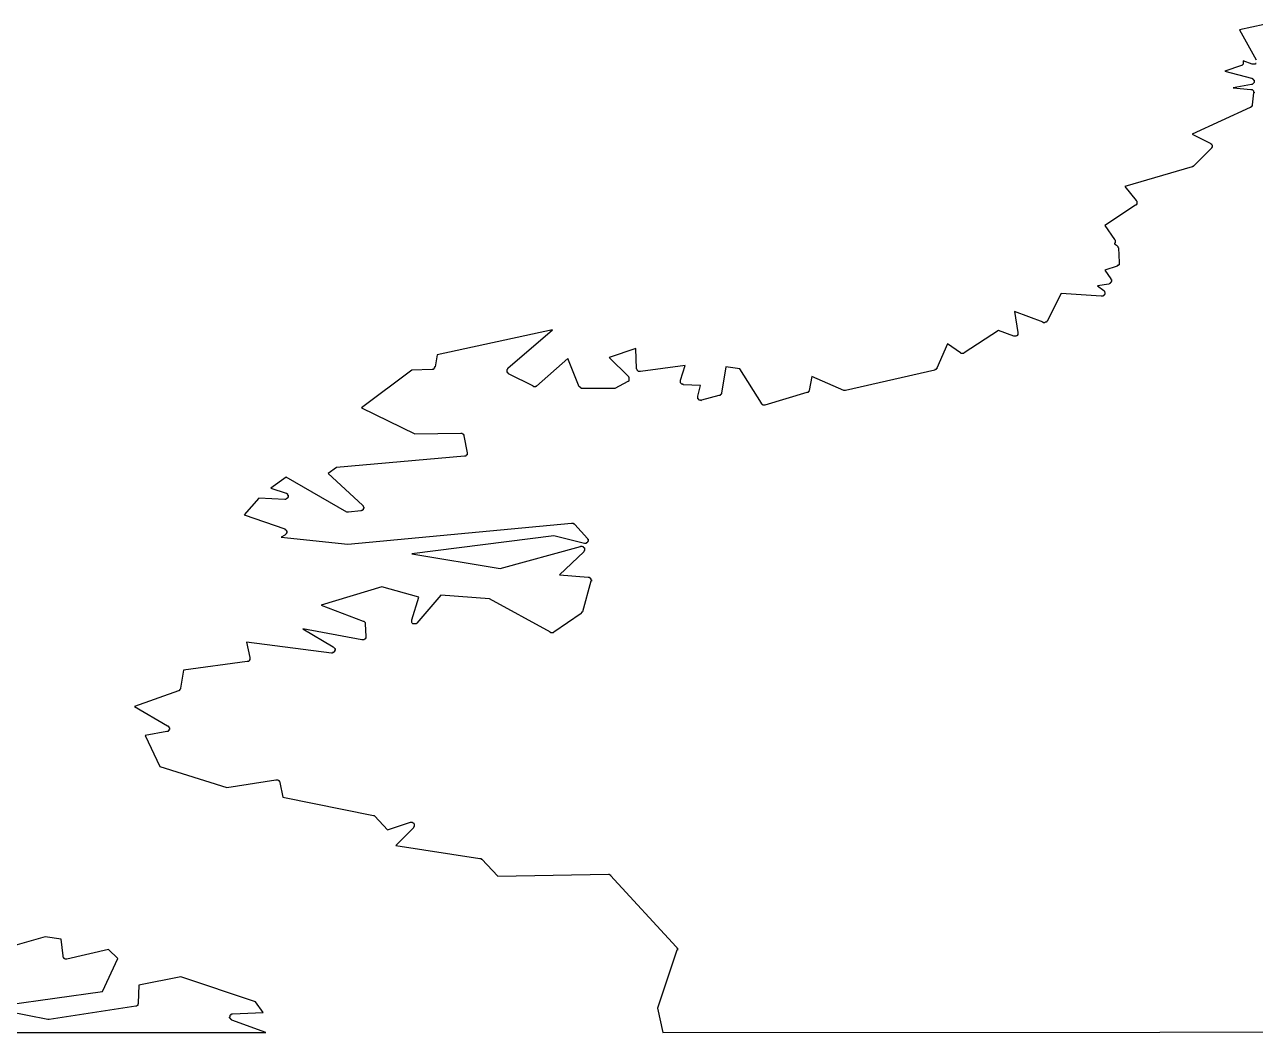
# Model space of a CAD drawing. Header units: metres. Extents: x 12 to 388, y 12 to 220.
# Drawn here: x 122.1 to 141.41, y 12.05 to 27.86 of the extents above; entities that cross this region are included whole.
import ezdxf

# ---------------------------------------------------------------- set-up
doc = ezdxf.new("R2010")
doc.units = ezdxf.units.M

msp = doc.modelspace()

# ---------------------------------------------------------------- linework, layer by layer
for points in [[(141.55, 27.86), (141.16, 27.78), (141.42, 27.31)], [(141.42, 27.25), (141.41, 27.25), (141.41, 27.24), (141.4, 27.24), (141.39, 27.24), (141.38, 27.24), (141.37, 27.24), (141.36, 27.24), (141.22, 27.29), (141.22, 27.28), (141.22, 27.27), (141.22, 27.26), (141.22, 27.25), (141.22, 27.24), (141.21, 27.23), (141.2, 27.22), (141.19, 27.22), (140.93, 27.13), (141.35, 27.02), (141.36, 27.02), (141.36, 27.01), (141.37, 27.01), (141.38, 27), (141.38, 26.99), (141.39, 26.99), (141.39, 26.98), (141.39, 26.97), (141.39, 26.96), (141.39, 26.95), (141.38, 26.94), (141.37, 26.93), (141.36, 26.92), (141.35, 26.92), (141.06, 26.87), (141.34, 26.84), (141.35, 26.84), (141.36, 26.84), (141.37, 26.83), (141.38, 26.82), (141.38, 26.81), (141.38, 26.8), (141.39, 26.8), (141.39, 26.79), (141.38, 26.79), (141.36, 26.6), (141.36, 26.59), (141.36, 26.58), (141.35, 26.58), (141.35, 26.57), (141.34, 26.57), (141.34, 26.56), (141.33, 26.56), (140.42, 26.14), (140.7, 26), (140.71, 25.99), (140.72, 25.99), (140.72, 25.98), (140.73, 25.97), (140.73, 25.96), (140.73, 25.95), (140.73, 25.94), (140.73, 25.93), (140.72, 25.93), (140.72, 25.92), (140.44, 25.64), (140.43, 25.64), (140.43, 25.63), (140.42, 25.63), (139.36, 25.32), (139.54, 25.1), (139.55, 25.09), (139.55, 25.08), (139.55, 25.07), (139.55, 25.06), (139.55, 25.05), (139.55, 25.04), (139.54, 25.04), (139.54, 25.03), (139.53, 25.03), (139.05, 24.71), (139.2, 24.49), (139.21, 24.48), (139.21, 24.47), (139.21, 24.46), (139.21, 24.45), (139.21, 24.44), (139.21, 24.43), (139.2, 24.43), (139.2, 24.42), (139.23, 24.4), (139.24, 24.39), (139.25, 24.38), (139.25, 24.37), (139.26, 24.36), (139.27, 24.13), (139.27, 24.12), (139.27, 24.11), (139.27, 24.1), (139.27, 24.09), (139.26, 24.09), (139.26, 24.08), (139.25, 24.08), (139.24, 24.08), (139.24, 24.08), (139.24, 24.07), (139.05, 24.01), (139.14, 23.87), (139.14, 23.86), (139.15, 23.86), (139.15, 23.85), (139.15, 23.84), (139.15, 23.83), (139.14, 23.82), (139.14, 23.81), (139.13, 23.81), (139.13, 23.8), (139.12, 23.8), (139.11, 23.79), (138.93, 23.76), (139.03, 23.69), (139.04, 23.68), (139.04, 23.67), (139.05, 23.66), (139.05, 23.65), (139.05, 23.64), (139.05, 23.63), (139.04, 23.63), (139.04, 23.62), (139.03, 23.61), (139.02, 23.61), (139.02, 23.6), (139.01, 23.6), (139, 23.6), (138.99, 23.6), (138.36, 23.64), (138.14, 23.21), (138.13, 23.2), (138.13, 23.19), (138.12, 23.19), (138.11, 23.19), (138.1, 23.18), (138.09, 23.18), (138.08, 23.18), (138.08, 23.19), (137.63, 23.36), (137.68, 23.03), (137.68, 23.02), (137.68, 23.01), (137.68, 23), (137.68, 22.99), (137.67, 22.99), (137.67, 22.98), (137.66, 22.98), (137.65, 22.97), (137.64, 22.97), (137.63, 22.97), (137.62, 22.97), (137.38, 23.06), (136.84, 22.71), (136.83, 22.7), (136.82, 22.7), (136.81, 22.7), (136.8, 22.7), (136.79, 22.7), (136.78, 22.71), (136.58, 22.85), (136.41, 22.47), (136.41, 22.46), (136.4, 22.46), (136.4, 22.45), (136.39, 22.45), (136.38, 22.45), (136.38, 22.44), (134.98, 22.12), (134.97, 22.12), (134.96, 22.12), (134.95, 22.12), (134.45, 22.34), (134.41, 22.12), (134.4, 22.11), (134.4, 22.1), (134.39, 22.1), (134.39, 22.09), (134.38, 22.09), (134.37, 22.09), (133.71, 21.89), (133.7, 21.89), (133.69, 21.89), (133.68, 21.89), (133.68, 21.9), (133.67, 21.9), (133.66, 21.91), (133.66, 21.92), (133.32, 22.46), (133.1, 22.49), (133.03, 22.08), (133.03, 22.07), (133.02, 22.06), (133.02, 22.05), (133.01, 22.05), (133.01, 22.04), (133, 22.04), (132.99, 22.04), (132.72, 21.97), (132.71, 21.96), (132.7, 21.97), (132.69, 21.97), (132.68, 21.97), (132.67, 21.98), (132.67, 21.99), (132.66, 21.99), (132.66, 22), (132.66, 22.01), (132.66, 22.02), (132.66, 22.03), (132.7, 22.2), (132.43, 22.21), (132.43, 22.22), (132.42, 22.22), (132.41, 22.22), (132.4, 22.23), (132.39, 22.24), (132.39, 22.25), (132.39, 22.26), (132.39, 22.27), (132.39, 22.28), (132.46, 22.51), (131.76, 22.42), (131.75, 22.42), (131.74, 22.42), (131.73, 22.42), (131.72, 22.43), (131.71, 22.44), (131.71, 22.45), (131.7, 22.46), (131.69, 22.78), (131.27, 22.64), (131.57, 22.34), (131.57, 22.33), (131.58, 22.33), (131.58, 22.32), (131.58, 22.31), (131.58, 22.3), (131.58, 22.29), (131.58, 22.28), (131.58, 22.27), (131.57, 22.27), (131.57, 22.26), (131.56, 22.26), (131.36, 22.15), (131.35, 22.15), (131.34, 22.15), (130.85, 22.15), (130.84, 22.15), (130.83, 22.15), (130.83, 22.16), (130.82, 22.16), (130.82, 22.17), (130.81, 22.17), (130.81, 22.18), (130.8, 22.18), (130.62, 22.62), (130.13, 22.19), (130.12, 22.19), (130.12, 22.18), (130.11, 22.18), (130.1, 22.18), (130.09, 22.18), (130.08, 22.18), (130.08, 22.19), (129.69, 22.38), (129.69, 22.39), (129.68, 22.39), (129.68, 22.4), (129.67, 22.4), (129.67, 22.41), (129.67, 22.42), (129.67, 22.43), (129.67, 22.44), (129.67, 22.45), (129.68, 22.46), (129.68, 22.47), (130.38, 23.07), (128.57, 22.68), (128.54, 22.49), (128.53, 22.49), (128.53, 22.48), (128.53, 22.47), (128.52, 22.47), (128.52, 22.46), (128.51, 22.46), (128.51, 22.45), (128.5, 22.45), (128.49, 22.45), (128.17, 22.44), (127.38, 21.85), (128.22, 21.44), (128.94, 21.45), (128.95, 21.45), (128.96, 21.45), (128.97, 21.44), (128.98, 21.44), (128.98, 21.43), (128.99, 21.43), (128.99, 21.42), (128.99, 21.41), (129.04, 21.14), (129.04, 21.13), (129.04, 21.12), (129.04, 21.11), (129.03, 21.11), (129.03, 21.1), (129.02, 21.1), (129.02, 21.09), (129.01, 21.09), (129, 21.09), (126.99, 20.91), (126.86, 20.82), (127.4, 20.32), (127.41, 20.31), (127.41, 20.3), (127.42, 20.29), (127.42, 20.28), (127.42, 20.27), (127.41, 20.27), (127.41, 20.26), (127.41, 20.25), (127.4, 20.25), (127.4, 20.24), (127.39, 20.24), (127.38, 20.24), (127.38, 20.23), (127.37, 20.23), (127.18, 20.21), (127.17, 20.21), (127.16, 20.21), (127.15, 20.21), (126.2, 20.76), (125.96, 20.59), (126.2, 20.51), (126.21, 20.51), (126.21, 20.5), (126.22, 20.5), (126.22, 20.49), (126.22, 20.48), (126.23, 20.48), (126.23, 20.47), (126.23, 20.46), (126.23, 20.45), (126.23, 20.44), (126.22, 20.44), (126.22, 20.43), (126.21, 20.43), (126.21, 20.42), (126.2, 20.42), (126.19, 20.41), (126.18, 20.41), (125.77, 20.43), (125.54, 20.17), (126.18, 19.95), (126.18, 19.94), (126.19, 19.94), (126.2, 19.93), (126.2, 19.92), (126.21, 19.92), (126.21, 19.91), (126.21, 19.9), (126.21, 19.89), (126.21, 19.88), (126.2, 19.88), (126.2, 19.87), (126.19, 19.86), (126.18, 19.85), (126.12, 19.82), (127.17, 19.71), (130.68, 20.04), (130.69, 20.04), (130.7, 20.04), (130.71, 20.04), (130.71, 20.03), (130.72, 20.03), (130.73, 20.02), (130.93, 19.8), (130.93, 19.79), (130.94, 19.79), (130.94, 19.78), (130.94, 19.77), (130.94, 19.76), (130.94, 19.75), (130.93, 19.75), (130.93, 19.74), (130.92, 19.73), (130.91, 19.73), (130.91, 19.72), (130.9, 19.72), (130.89, 19.72), (130.88, 19.72), (130.4, 19.84), (128.17, 19.56), (129.56, 19.33), (130.82, 19.67), (130.82, 19.68), (130.83, 19.68), (130.84, 19.68), (130.85, 19.67), (130.86, 19.67), (130.86, 19.66), (130.87, 19.66), (130.87, 19.65), (130.88, 19.65), (130.88, 19.64), (130.88, 19.63), (130.88, 19.62), (130.88, 19.61), (130.87, 19.6), (130.87, 19.59), (130.49, 19.23), (130.94, 19.19), (130.95, 19.19), (130.96, 19.19), (130.96, 19.18), (130.97, 19.18), (130.97, 19.17), (130.98, 19.17), (130.98, 19.16), (130.98, 19.15), (130.99, 19.15), (130.99, 19.14), (130.99, 19.13), (130.98, 19.13), (130.85, 18.65), (130.84, 18.65), (130.84, 18.64), (130.84, 18.63), (130.83, 18.63), (130.83, 18.62), (130.4, 18.33), (130.39, 18.32), (130.38, 18.32), (130.37, 18.32), (130.36, 18.32), (130.35, 18.32), (130.35, 18.33), (129.39, 18.85), (128.63, 18.91), (128.25, 18.47), (128.24, 18.46), (128.23, 18.46), (128.22, 18.46), (128.21, 18.46), (128.2, 18.46), (128.19, 18.46), (128.18, 18.47), (128.17, 18.48), (128.17, 18.49), (128.17, 18.5), (128.17, 18.51), (128.17, 18.52), (128.28, 18.88), (127.7, 19.04), (126.75, 18.75), (127.41, 18.5), (127.42, 18.5), (127.43, 18.49), (127.44, 18.48), (127.44, 18.47), (127.44, 18.46), (127.45, 18.26), (127.45, 18.25), (127.45, 18.24), (127.45, 18.23), (127.44, 18.23), (127.44, 18.22), (127.43, 18.22), (127.42, 18.21), (127.41, 18.21), (127.4, 18.21), (127.39, 18.21), (126.46, 18.38), (126.94, 18.1), (126.95, 18.09), (126.96, 18.08), (126.96, 18.07), (126.97, 18.07), (126.97, 18.06), (126.97, 18.05), (126.97, 18.04), (126.96, 18.04), (126.96, 18.03), (126.96, 18.02), (126.95, 18.02), (126.95, 18.01), (126.94, 18.01), (126.93, 18.01), (126.93, 18), (126.92, 18), (126.91, 18), (125.58, 18.17), (125.63, 17.93), (125.63, 17.92), (125.63, 17.91), (125.63, 17.9), (125.63, 17.89), (125.62, 17.89), (125.62, 17.88), (125.61, 17.87), (125.6, 17.87), (125.59, 17.87), (124.59, 17.73), (124.54, 17.45), (124.54, 17.44), (124.53, 17.43), (124.53, 17.42), (124.52, 17.42), (124.52, 17.41), (124.51, 17.41), (123.82, 17.16), (124.34, 16.86), (124.35, 16.86), (124.35, 16.85), (124.36, 16.85), (124.36, 16.84), (124.37, 16.83), (124.37, 16.82), (124.37, 16.81), (124.37, 16.8), (124.36, 16.8), (124.36, 16.79), (124.36, 16.78), (124.35, 16.78), (124.35, 16.77), (124.34, 16.77), (124.33, 16.77), (123.99, 16.71), (124.22, 16.22), (125.27, 15.89), (126.04, 16.01), (126.05, 16.01), (126.06, 16.01), (126.07, 16.01), (126.08, 16), (126.09, 16), (126.09, 15.99), (126.1, 15.98), (126.1, 15.97), (126.15, 15.74), (127.57, 15.45), (127.58, 15.45), (127.59, 15.44), (127.79, 15.23), (128.15, 15.35), (128.16, 15.35), (128.17, 15.35), (128.18, 15.35), (128.19, 15.34), (128.2, 15.34), (128.2, 15.33), (128.21, 15.32), (128.21, 15.31), (128.21, 15.3), (128.21, 15.29), (128.21, 15.28), (128.2, 15.27), (128.2, 15.26), (127.92, 14.98), (129.24, 14.78), (129.25, 14.78), (129.26, 14.78), (129.26, 14.77), (129.27, 14.77), (129.52, 14.5), (131.26, 14.53), (131.27, 14.53), (131.28, 14.52), (131.29, 14.52), (131.29, 14.51), (132.32, 13.39), (132.33, 13.38), (132.33, 13.37), (132.34, 13.37), (132.34, 13.36), (132.34, 13.35), (132.34, 13.34), (132.33, 13.34), (132.03, 12.43), (132.11, 12.05), (178.91, 12.08)], [(121.82, 12.48), (123.32, 12.69), (123.56, 13.21), (123.41, 13.35), (122.76, 13.2), (122.75, 13.2), (122.74, 13.2), (122.73, 13.2), (122.72, 13.21), (122.71, 13.21), (122.71, 13.22), (122.7, 13.23), (122.7, 13.24), (122.7, 13.25), (122.67, 13.51), (122.42, 13.55), (121.68, 13.34)], [(114.71, 12.05), (125.88, 12.05), (125.35, 12.24), (125.34, 12.25), (125.33, 12.25), (125.33, 12.26), (125.32, 12.26), (125.32, 12.27), (125.32, 12.28), (125.31, 12.28), (125.31, 12.29), (125.32, 12.3), (125.32, 12.31), (125.32, 12.32), (125.33, 12.33), (125.34, 12.33), (125.34, 12.34), (125.35, 12.34), (125.36, 12.34), (125.84, 12.36), (125.72, 12.53), (124.55, 12.92), (123.89, 12.79), (123.88, 12.51), (123.88, 12.5), (123.87, 12.49), (123.87, 12.48), (123.87, 12.47), (123.86, 12.47), (123.85, 12.46), (123.84, 12.46), (122.48, 12.25), (122.47, 12.25), (122.46, 12.25), (121.82, 12.38)]]:
    msp.add_lwpolyline(points)

doc.saveas('drawing.dxf')
